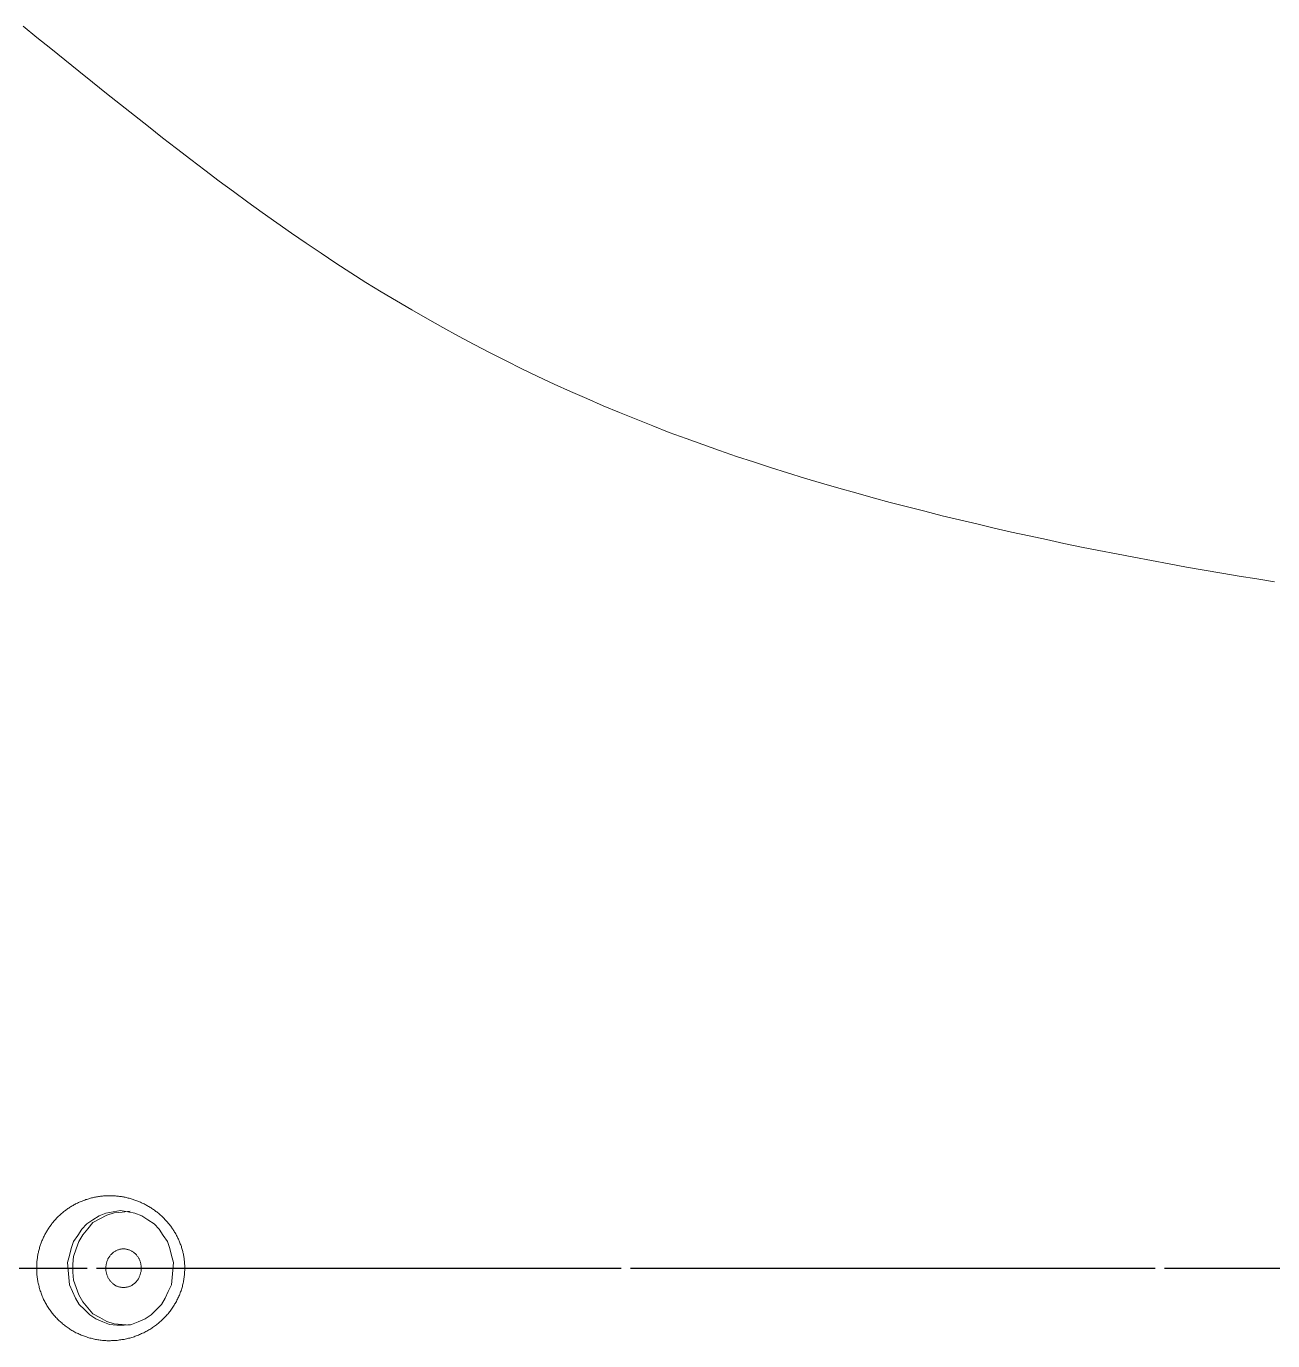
# Model space of a CAD drawing. Extents: x -5208 to -4788, y -2139 to -1842.
# Drawn here: x -4960.27 to -4927.59, y -2061.74 to -2027.29 of the extents above; entities that cross this region are included whole.
import ezdxf

# ---------------------------------------------------------------- set-up
doc = ezdxf.new("R2010")
doc.units = 0
doc.header["$LTSCALE"] = 7
doc.linetypes.add('CENTER', pattern=[2, 1.25, -0.25, 0.25, -0.25])
doc.layers.add('1', color=1, linetype='CENTER')
doc.layers.add('Trimetric', color=7, linetype='CONTINUOUS')

msp = doc.modelspace()

# ---------------------------------------------------------------- linework, layer by layer
at = {"layer": '1'}
for p, q in [((-5068.926, -2059.843), (-4835.119, -2059.843)), ((-5066.928, -2059.843), (-4833.119, -2059.843))]:
    msp.add_line(p, q, dxfattribs=at)
at = {"layer": 'Trimetric', "color": 0, "linetype": 'Continuous', "lineweight": 18}
for points in [[(-4927.544, -2041.854), (-4928.006, -2041.778), (-4928.467, -2041.702), (-4928.929, -2041.625), (-4929.39, -2041.549), (-4929.851, -2041.469), (-4930.31, -2041.381), (-4930.77, -2041.293), (-4931.229, -2041.205), (-4931.689, -2041.118), (-4932.148, -2041.03), (-4932.608, -2040.942), (-4933.065, -2040.845), (-4933.523, -2040.747), (-4933.98, -2040.649), (-4934.437, -2040.55), (-4934.893, -2040.443), (-4935.348, -2040.336), (-4935.803, -2040.229), (-4936.258, -2040.121), (-4936.711, -2040.005), (-4937.164, -2039.888), (-4937.617, -2039.771), (-4938.07, -2039.653), (-4938.52, -2039.525), (-4938.969, -2039.396), (-4939.419, -2039.268), (-4939.869, -2039.138), (-4940.314, -2038.996), (-4940.76, -2038.855), (-4941.206, -2038.713), (-4941.651, -2038.57), (-4942.092, -2038.413), (-4942.532, -2038.256), (-4942.973, -2038.099), (-4943.414, -2037.942), (-4943.848, -2037.767), (-4944.282, -2037.593), (-4944.716, -2037.418), (-4945.15, -2037.244), (-4945.577, -2037.053), (-4946.003, -2036.861), (-4946.429, -2036.669), (-4946.856, -2036.476), (-4947.275, -2036.269), (-4947.693, -2036.059), (-4948.11, -2035.848), (-4948.528, -2035.637), (-4948.939, -2035.415), (-4949.347, -2035.186), (-4949.755, -2034.957), (-4950.163, -2034.728), (-4950.567, -2034.492), (-4950.967, -2034.249), (-4951.366, -2034.005), (-4951.76, -2033.753), (-4952.153, -2033.5), (-4952.543, -2033.242), (-4952.931, -2032.981), (-4953.317, -2032.716), (-4953.7, -2032.448), (-4954.082, -2032.178), (-4954.461, -2031.904), (-4954.838, -2031.627), (-4955.215, -2031.349), (-4955.588, -2031.068), (-4955.96, -2030.784), (-4956.331, -2030.499), (-4956.701, -2030.213), (-4957.069, -2029.924), (-4957.436, -2029.634), (-4957.802, -2029.343), (-4958.168, -2029.051), (-4958.533, -2028.759), (-4958.897, -2028.466), (-4959.262, -2028.173), (-4959.626, -2027.879), (-4959.991, -2027.586), (-4960.356, -2027.294)], [(-4956.114, -2059.843), (-4956.115, -2059.817), (-4956.117, -2059.791), (-4956.118, -2059.764), (-4956.12, -2059.738), (-4956.121, -2059.712), (-4956.122, -2059.686), (-4956.124, -2059.66), (-4956.127, -2059.634), (-4956.131, -2059.608), (-4956.135, -2059.582), (-4956.139, -2059.556), (-4956.144, -2059.53), (-4956.148, -2059.504), (-4956.152, -2059.478), (-4956.157, -2059.452), (-4956.163, -2059.427), (-4956.169, -2059.401), (-4956.175, -2059.376), (-4956.183, -2059.351), (-4956.19, -2059.325), (-4956.198, -2059.3), (-4956.205, -2059.275), (-4956.214, -2059.25), (-4956.223, -2059.226), (-4956.232, -2059.201), (-4956.241, -2059.177), (-4956.251, -2059.152), (-4956.261, -2059.128), (-4956.271, -2059.104), (-4956.283, -2059.08), (-4956.294, -2059.057), (-4956.305, -2059.033), (-4956.317, -2059.009), (-4956.329, -2058.986), (-4956.342, -2058.963), (-4956.354, -2058.94), (-4956.367, -2058.917), (-4956.381, -2058.895), (-4956.395, -2058.872), (-4956.408, -2058.85), (-4956.423, -2058.828), (-4956.438, -2058.807), (-4956.452, -2058.785), (-4956.467, -2058.763), (-4956.483, -2058.742), (-4956.499, -2058.721), (-4956.515, -2058.701), (-4956.531, -2058.68), (-4956.548, -2058.66), (-4956.565, -2058.64), (-4956.582, -2058.62), (-4956.6, -2058.601), (-4956.617, -2058.581), (-4956.635, -2058.562), (-4956.654, -2058.543), (-4956.672, -2058.525), (-4956.691, -2058.506), (-4956.71, -2058.488), (-4956.729, -2058.47), (-4956.748, -2058.453), (-4956.768, -2058.435), (-4956.788, -2058.418), (-4956.808, -2058.402), (-4956.829, -2058.385), (-4956.849, -2058.368), (-4956.87, -2058.352), (-4956.891, -2058.337), (-4956.912, -2058.321), (-4956.933, -2058.306), (-4956.955, -2058.291), (-4956.977, -2058.276), (-4956.999, -2058.262), (-4957.021, -2058.249), (-4957.044, -2058.236), (-4957.067, -2058.223), (-4957.089, -2058.21), (-4957.112, -2058.197), (-4957.135, -2058.183), (-4957.158, -2058.17), (-4957.181, -2058.159), (-4957.205, -2058.148), (-4957.229, -2058.137), (-4957.253, -2058.126), (-4957.277, -2058.115), (-4957.301, -2058.104), (-4957.324, -2058.093), (-4957.349, -2058.083), (-4957.373, -2058.074), (-4957.398, -2058.065), (-4957.422, -2058.056), (-4957.447, -2058.047), (-4957.472, -2058.039), (-4957.497, -2058.031), (-4957.522, -2058.024), (-4957.547, -2058.016), (-4957.573, -2058.01), (-4957.598, -2058.003), (-4957.624, -2057.997), (-4957.649, -2057.991), (-4957.675, -2057.985), (-4957.701, -2057.98), (-4957.726, -2057.976), (-4957.752, -2057.971), (-4957.778, -2057.967), (-4957.804, -2057.963), (-4957.83, -2057.96), (-4957.856, -2057.956), (-4957.882, -2057.953), (-4957.908, -2057.951), (-4957.935, -2057.949), (-4957.961, -2057.947), (-4957.987, -2057.946), (-4958.013, -2057.945), (-4958.039, -2057.944), (-4958.066, -2057.943), (-4958.092, -2057.943), (-4958.118, -2057.943), (-4958.144, -2057.944), (-4958.171, -2057.945), (-4958.197, -2057.946), (-4958.223, -2057.948), (-4958.249, -2057.95), (-4958.275, -2057.953), (-4958.301, -2057.956), (-4958.327, -2057.958), (-4958.353, -2057.961), (-4958.379, -2057.966), (-4958.405, -2057.97), (-4958.431, -2057.974), (-4958.457, -2057.979), (-4958.483, -2057.984), (-4958.508, -2057.99), (-4958.534, -2057.995), (-4958.559, -2058.002), (-4958.585, -2058.008), (-4958.61, -2058.015), (-4958.635, -2058.022), (-4958.66, -2058.03), (-4958.685, -2058.038), (-4958.71, -2058.046), (-4958.735, -2058.055), (-4958.76, -2058.064), (-4958.784, -2058.073), (-4958.809, -2058.082), (-4958.833, -2058.092), (-4958.857, -2058.102), (-4958.881, -2058.113), (-4958.905, -2058.124), (-4958.929, -2058.135), (-4958.952, -2058.147), (-4958.976, -2058.158), (-4958.999, -2058.171), (-4959.022, -2058.184), (-4959.045, -2058.196), (-4959.068, -2058.209), (-4959.09, -2058.223), (-4959.112, -2058.237), (-4959.135, -2058.251), (-4959.156, -2058.265), (-4959.178, -2058.28), (-4959.2, -2058.295), (-4959.221, -2058.31), (-4959.242, -2058.326), (-4959.263, -2058.342), (-4959.284, -2058.358), (-4959.304, -2058.374), (-4959.324, -2058.391), (-4959.344, -2058.408), (-4959.364, -2058.425), (-4959.383, -2058.443), (-4959.403, -2058.461), (-4959.422, -2058.479), (-4959.441, -2058.497), (-4959.459, -2058.516), (-4959.477, -2058.535), (-4959.495, -2058.554), (-4959.513, -2058.573), (-4959.53, -2058.593), (-4959.547, -2058.613), (-4959.564, -2058.633), (-4959.581, -2058.653), (-4959.597, -2058.674), (-4959.613, -2058.694), (-4959.629, -2058.716), (-4959.644, -2058.737), (-4959.659, -2058.758), (-4959.674, -2058.78), (-4959.689, -2058.802), (-4959.703, -2058.824), (-4959.717, -2058.846), (-4959.73, -2058.868), (-4959.744, -2058.891), (-4959.757, -2058.914), (-4959.77, -2058.937), (-4959.782, -2058.96), (-4959.794, -2058.983), (-4959.806, -2059.007), (-4959.817, -2059.03), (-4959.828, -2059.054), (-4959.839, -2059.078), (-4959.849, -2059.102), (-4959.859, -2059.126), (-4959.868, -2059.151), (-4959.878, -2059.175), (-4959.887, -2059.2), (-4959.896, -2059.225), (-4959.904, -2059.25), (-4959.912, -2059.274), (-4959.92, -2059.3), (-4959.927, -2059.325), (-4959.934, -2059.35), (-4959.941, -2059.375), (-4959.947, -2059.401), (-4959.953, -2059.427), (-4959.958, -2059.452), (-4959.964, -2059.478), (-4959.969, -2059.504), (-4959.973, -2059.529), (-4959.977, -2059.555), (-4959.981, -2059.581), (-4959.985, -2059.607), (-4959.987, -2059.633), (-4959.99, -2059.66), (-4959.992, -2059.686), (-4959.994, -2059.712), (-4959.996, -2059.738), (-4959.997, -2059.764), (-4959.998, -2059.79), (-4959.998, -2059.817), (-4959.999, -2059.843)], [(-4956.114, -2059.843), (-4956.116, -2059.873), (-4956.117, -2059.903), (-4956.119, -2059.933), (-4956.12, -2059.963), (-4956.122, -2059.994), (-4956.124, -2060.024), (-4956.127, -2060.054), (-4956.132, -2060.083), (-4956.137, -2060.113), (-4956.142, -2060.143), (-4956.146, -2060.173), (-4956.151, -2060.203), (-4956.157, -2060.232), (-4956.164, -2060.262), (-4956.171, -2060.291), (-4956.178, -2060.32), (-4956.187, -2060.349), (-4956.195, -2060.378), (-4956.204, -2060.407), (-4956.214, -2060.435), (-4956.224, -2060.464), (-4956.234, -2060.492), (-4956.245, -2060.52), (-4956.257, -2060.548), (-4956.269, -2060.576), (-4956.282, -2060.603), (-4956.296, -2060.63), (-4956.309, -2060.657), (-4956.323, -2060.684), (-4956.336, -2060.711), (-4956.35, -2060.738), (-4956.365, -2060.764), (-4956.381, -2060.789), (-4956.397, -2060.815), (-4956.414, -2060.84), (-4956.43, -2060.865), (-4956.446, -2060.891), (-4956.463, -2060.916), (-4956.481, -2060.94), (-4956.499, -2060.965), (-4956.517, -2060.988), (-4956.536, -2061.012), (-4956.555, -2061.035), (-4956.575, -2061.058), (-4956.595, -2061.08), (-4956.616, -2061.103), (-4956.636, -2061.125), (-4956.657, -2061.146), (-4956.679, -2061.168), (-4956.7, -2061.189), (-4956.722, -2061.209), (-4956.745, -2061.23), (-4956.767, -2061.25), (-4956.79, -2061.269), (-4956.813, -2061.289), (-4956.837, -2061.308), (-4956.86, -2061.326), (-4956.884, -2061.345), (-4956.909, -2061.362), (-4956.933, -2061.38), (-4956.958, -2061.397), (-4956.983, -2061.414), (-4957.009, -2061.43), (-4957.035, -2061.445), (-4957.061, -2061.46), (-4957.087, -2061.475), (-4957.113, -2061.49), (-4957.139, -2061.505), (-4957.166, -2061.52), (-4957.193, -2061.533), (-4957.22, -2061.545), (-4957.248, -2061.558), (-4957.275, -2061.57), (-4957.303, -2061.583), (-4957.33, -2061.595), (-4957.358, -2061.606), (-4957.387, -2061.617), (-4957.415, -2061.627), (-4957.443, -2061.637), (-4957.472, -2061.646), (-4957.501, -2061.656), (-4957.53, -2061.664), (-4957.559, -2061.673), (-4957.588, -2061.68), (-4957.617, -2061.688), (-4957.647, -2061.694), (-4957.676, -2061.701), (-4957.706, -2061.707), (-4957.736, -2061.711), (-4957.765, -2061.715), (-4957.795, -2061.72), (-4957.825, -2061.724), (-4957.855, -2061.729), (-4957.885, -2061.733), (-4957.915, -2061.735), (-4957.945, -2061.736), (-4957.975, -2061.738), (-4958.005, -2061.739), (-4958.035, -2061.741), (-4958.066, -2061.743), (-4958.096, -2061.743), (-4958.126, -2061.742), (-4958.156, -2061.742), (-4958.186, -2061.74), (-4958.216, -2061.738), (-4958.246, -2061.736), (-4958.276, -2061.733), (-4958.306, -2061.73), (-4958.336, -2061.726), (-4958.366, -2061.722), (-4958.396, -2061.717), (-4958.426, -2061.713), (-4958.455, -2061.707), (-4958.485, -2061.7), (-4958.514, -2061.693), (-4958.544, -2061.686), (-4958.573, -2061.679), (-4958.602, -2061.672), (-4958.631, -2061.665), (-4958.66, -2061.655), (-4958.689, -2061.645), (-4958.717, -2061.636), (-4958.746, -2061.626), (-4958.774, -2061.616), (-4958.803, -2061.606), (-4958.831, -2061.595), (-4958.858, -2061.583), (-4958.886, -2061.571), (-4958.913, -2061.558), (-4958.941, -2061.545), (-4958.968, -2061.532), (-4958.994, -2061.517), (-4959.021, -2061.503), (-4959.047, -2061.488), (-4959.073, -2061.473), (-4959.099, -2061.457), (-4959.125, -2061.442), (-4959.15, -2061.425), (-4959.174, -2061.407), (-4959.199, -2061.389), (-4959.223, -2061.372), (-4959.248, -2061.354), (-4959.272, -2061.337), (-4959.296, -2061.318), (-4959.318, -2061.298), (-4959.341, -2061.278), (-4959.364, -2061.258), (-4959.386, -2061.238), (-4959.409, -2061.218), (-4959.431, -2061.198), (-4959.453, -2061.177), (-4959.474, -2061.155), (-4959.494, -2061.133), (-4959.515, -2061.111), (-4959.535, -2061.088), (-4959.554, -2061.065), (-4959.573, -2061.042), (-4959.592, -2061.018), (-4959.611, -2060.995), (-4959.629, -2060.97), (-4959.646, -2060.946), (-4959.664, -2060.921), (-4959.681, -2060.896), (-4959.697, -2060.871), (-4959.713, -2060.846), (-4959.729, -2060.82), (-4959.744, -2060.794), (-4959.759, -2060.768), (-4959.774, -2060.741), (-4959.788, -2060.715), (-4959.802, -2060.688), (-4959.815, -2060.66), (-4959.828, -2060.633), (-4959.84, -2060.606), (-4959.852, -2060.578), (-4959.862, -2060.549), (-4959.872, -2060.521), (-4959.883, -2060.493), (-4959.893, -2060.464), (-4959.903, -2060.436), (-4959.914, -2060.408), (-4959.921, -2060.378), (-4959.929, -2060.349), (-4959.936, -2060.32), (-4959.944, -2060.291), (-4959.951, -2060.262), (-4959.958, -2060.232), (-4959.965, -2060.203), (-4959.97, -2060.173), (-4959.975, -2060.143), (-4959.98, -2060.114), (-4959.984, -2060.084), (-4959.987, -2060.054), (-4959.99, -2060.024), (-4959.993, -2059.994), (-4959.995, -2059.963), (-4959.997, -2059.933), (-4959.998, -2059.903), (-4959.998, -2059.873), (-4959.999, -2059.843)]]:
    msp.add_lwpolyline(points, dxfattribs=at)
for points in [[(-4957.801, -2058.326), (-4957.612, -2058.365), (-4957.422, -2058.403), (-4957.242, -2058.466), (-4957.081, -2058.574), (-4956.921, -2058.682), (-4956.791, -2058.822), (-4956.681, -2058.981), (-4956.57, -2059.14), (-4956.511, -2059.323), (-4956.462, -2059.51), (-4956.413, -2059.697), (-4956.427, -2059.89), (-4956.444, -2060.083), (-4956.466, -2060.275), (-4956.547, -2060.451), (-4956.627, -2060.627), (-4956.723, -2060.793), (-4956.861, -2060.929), (-4956.998, -2061.065), (-4957.157, -2061.171), (-4957.335, -2061.246), (-4957.514, -2061.321), (-4957.705, -2061.334), (-4957.898, -2061.334), (-4958.089, -2061.321), (-4958.268, -2061.246), (-4958.446, -2061.171), (-4958.605, -2061.065), (-4958.742, -2060.929), (-4958.88, -2060.793), (-4958.976, -2060.627), (-4959.056, -2060.451), (-4959.137, -2060.275), (-4959.159, -2060.083), (-4959.176, -2059.89), (-4959.19, -2059.697), (-4959.141, -2059.51), (-4959.092, -2059.323), (-4959.033, -2059.14), (-4958.922, -2058.981), (-4958.812, -2058.822), (-4958.682, -2058.682), (-4958.522, -2058.574), (-4958.361, -2058.466), (-4958.181, -2058.403), (-4957.991, -2058.365)], [(-4958.167, -2059.701), (-4958.171, -2059.718), (-4958.175, -2059.736), (-4958.178, -2059.754), (-4958.18, -2059.771), (-4958.183, -2059.789), (-4958.184, -2059.807), (-4958.185, -2059.825), (-4958.185, -2059.843), (-4958.185, -2059.861), (-4958.184, -2059.879), (-4958.183, -2059.897), (-4958.181, -2059.915), (-4958.178, -2059.932), (-4958.175, -2059.95), (-4958.171, -2059.968), (-4958.167, -2059.985), (-4958.162, -2060.002), (-4958.156, -2060.019), (-4958.15, -2060.036), (-4958.144, -2060.053), (-4958.136, -2060.069), (-4958.129, -2060.086), (-4958.12, -2060.101), (-4958.111, -2060.117), (-4958.102, -2060.132), (-4958.092, -2060.147), (-4958.082, -2060.162), (-4958.071, -2060.176), (-4958.059, -2060.19), (-4958.047, -2060.203), (-4958.035, -2060.216), (-4958.022, -2060.229), (-4958.009, -2060.241), (-4957.995, -2060.252), (-4957.98, -2060.263), (-4957.966, -2060.273), (-4957.951, -2060.283), (-4957.935, -2060.292), (-4957.92, -2060.301), (-4957.903, -2060.309), (-4957.887, -2060.316), (-4957.87, -2060.322), (-4957.853, -2060.329), (-4957.836, -2060.334), (-4957.819, -2060.338), (-4957.801, -2060.342), (-4957.783, -2060.343), (-4957.766, -2060.345), (-4957.748, -2060.347), (-4957.73, -2060.348), (-4957.712, -2060.35), (-4957.694, -2060.347), (-4957.676, -2060.345), (-4957.658, -2060.343), (-4957.641, -2060.341), (-4957.623, -2060.338), (-4957.606, -2060.333), (-4957.588, -2060.328), (-4957.571, -2060.323), (-4957.555, -2060.316), (-4957.538, -2060.309), (-4957.522, -2060.301), (-4957.506, -2060.292), (-4957.491, -2060.283), (-4957.476, -2060.273), (-4957.461, -2060.263), (-4957.447, -2060.252), (-4957.433, -2060.24), (-4957.42, -2060.229), (-4957.407, -2060.216), (-4957.394, -2060.203), (-4957.382, -2060.19), (-4957.371, -2060.176), (-4957.36, -2060.162), (-4957.35, -2060.147), (-4957.34, -2060.132), (-4957.33, -2060.117), (-4957.322, -2060.101), (-4957.315, -2060.085), (-4957.307, -2060.068), (-4957.299, -2060.052), (-4957.292, -2060.036), (-4957.286, -2060.019), (-4957.281, -2060.002), (-4957.277, -2059.984), (-4957.272, -2059.967), (-4957.268, -2059.95), (-4957.263, -2059.932), (-4957.262, -2059.914), (-4957.261, -2059.896), (-4957.259, -2059.878), (-4957.258, -2059.861), (-4957.257, -2059.843), (-4957.257, -2059.825), (-4957.259, -2059.807), (-4957.261, -2059.789), (-4957.263, -2059.771), (-4957.265, -2059.753), (-4957.267, -2059.736), (-4957.271, -2059.718), (-4957.275, -2059.701), (-4957.28, -2059.683), (-4957.286, -2059.666), (-4957.292, -2059.649), (-4957.298, -2059.633), (-4957.306, -2059.616), (-4957.313, -2059.6), (-4957.322, -2059.584), (-4957.331, -2059.569), (-4957.34, -2059.553), (-4957.35, -2059.538), (-4957.36, -2059.524), (-4957.371, -2059.51), (-4957.383, -2059.496), (-4957.394, -2059.482), (-4957.407, -2059.47), (-4957.42, -2059.457), (-4957.433, -2059.445), (-4957.447, -2059.434), (-4957.461, -2059.423), (-4957.476, -2059.412), (-4957.491, -2059.403), (-4957.506, -2059.393), (-4957.522, -2059.385), (-4957.539, -2059.377), (-4957.555, -2059.37), (-4957.572, -2059.363), (-4957.589, -2059.357), (-4957.606, -2059.352), (-4957.623, -2059.348), (-4957.641, -2059.344), (-4957.658, -2059.341), (-4957.676, -2059.339), (-4957.694, -2059.337), (-4957.712, -2059.337), (-4957.73, -2059.336), (-4957.748, -2059.337), (-4957.766, -2059.339), (-4957.784, -2059.341), (-4957.801, -2059.344), (-4957.819, -2059.347), (-4957.836, -2059.352), (-4957.853, -2059.357), (-4957.87, -2059.363), (-4957.887, -2059.37), (-4957.904, -2059.377), (-4957.919, -2059.385), (-4957.935, -2059.394), (-4957.951, -2059.403), (-4957.966, -2059.413), (-4957.981, -2059.423), (-4957.994, -2059.434), (-4958.007, -2059.446), (-4958.021, -2059.459), (-4958.034, -2059.471), (-4958.047, -2059.483), (-4958.059, -2059.496), (-4958.07, -2059.511), (-4958.08, -2059.525), (-4958.091, -2059.54), (-4958.101, -2059.554), (-4958.112, -2059.569), (-4958.12, -2059.585), (-4958.129, -2059.601), (-4958.137, -2059.617), (-4958.143, -2059.633), (-4958.15, -2059.65), (-4958.157, -2059.667), (-4958.162, -2059.684)]]:
    msp.add_lwpolyline(points, close=True, dxfattribs=at)
at = {"layer": 'Trimetric', "color": 0, "linetype": 'Continuous', "lineweight": 13}
for points in [[(-4957.55, -2061.335), (-4957.757, -2061.316), (-4957.964, -2061.297), (-4958.159, -2061.236), (-4958.342, -2061.138), (-4958.523, -2061.038), (-4958.658, -2060.879), (-4958.792, -2060.72), (-4958.896, -2060.544), (-4958.966, -2060.349), (-4959.037, -2060.153), (-4959.048, -2059.947), (-4959.048, -2059.739), (-4959.037, -2059.533), (-4958.966, -2059.338), (-4958.896, -2059.142), (-4958.792, -2058.966), (-4958.658, -2058.807), (-4958.524, -2058.648), (-4958.342, -2058.548), (-4958.159, -2058.45), (-4957.964, -2058.388), (-4957.757, -2058.37), (-4957.55, -2058.351)], [(-4957.55, -2061.335), (-4957.55, -2061.335), (-4957.55, -2061.335)]]:
    msp.add_lwpolyline(points, dxfattribs=at)

doc.saveas('drawing.dxf')
